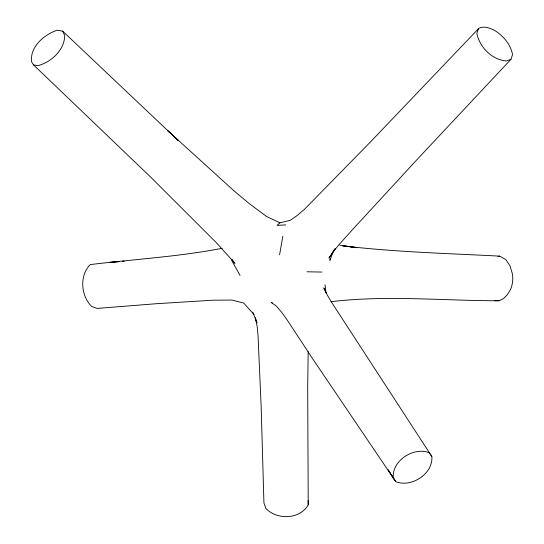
<?xml version="1.0" encoding="UTF-8"?>
<svg xmlns="http://www.w3.org/2000/svg" width="544" height="544" viewBox="0 0 544 544"><rect width="100%" height="100%" fill="white"/><g stroke="black" fill="none" stroke-linecap="round" stroke-linejoin="round"><path stroke-width="0.82" d="M252.804 312.154L256.972 322.83L255.252 317.784L257.142 326.176L257.985 334.784L261.147 406.184L263.928 502.935L265.907 508.531C277.154 520.166 299.839 519.568 308.217 504.893L307.7 387.811L308.183 351.587M330.004 258.747L329.936 260.42L332.738 252.647L335.233 248.642M240.047 275.427L232.315 261.576L232.444 259.937M279.589 254.782L282.798 236.375M478.373 28.839L476.864 33.517C479.747 47.389 491.98 59.813 506.396 60.962L511.006 59.282L512.557 54.502C510.639 44.628 503.73 36.448 495.53 30.974A24.929 12.124 43.3 0 0 478.373 28.839L371.423 140.944L304.246 209.535L297.378 215.349L290.265 220.32L279.922 222.816L277.025 225.413L285.763 224.89M335.131 248.669L328.964 258.108L333.608 251.246L339.272 244.358L352.022 230.173L417.989 158.549L511.006 59.282M331.058 301.702C386.818 294.957 443.19 300.818 499.181 300.75L503.438 298.649L507.307 294.732L510.292 289.891A19.006 12.662 -87.8 0 0 512.38 273.87L510.061 265.975L505.832 259.583L499.569 256.122C447.216 253.388 394.692 252.076 342.598 245.813L356.483 247.656L339.728 245.147M497.991 256.557L499.569 256.122M222.204 248.282C178.65 256.741 134.205 259.223 90.243 264.588C79.302 275.672 80.791 295.705 91.63 306.408L97.165 308.428L155.645 303.77L212.908 300.186L231.819 300.05L243.664 303.015L254.096 314.636M114.24 262.004L109.847 262.392L119.034 261.644M115.056 261.943L119.143 261.616M307.061 271.782L321.898 272.068M494.476 300.669L499.181 300.75M351.22 246.949L356.483 247.656M279.922 222.816L266.574 216.485L249.206 203.585L233.995 190.835L167.906 130.839L178.187 140.488L62.642 31.137L57.161 30.219C44.112 34.598 30.015 46.662 31.464 61.649L33.436 64.824L151.681 178.072L216.308 242.644L235.015 263.378L231.662 259.318L232.315 261.576M33.436 64.824L37.883 65.674C51.333 62.2 64.512 50.034 64.729 35.496L62.642 31.137M272.68 303.124L271.238 302.505L276.175 305.905L281.452 312.032L286.906 319.573L312.657 358.775L395.774 481.664C411.237 487.988 433.452 473.77 431.827 456.477L331.452 302.09L327.277 295.018L323.857 287.905L326.087 293.012L324.999 284.723M393.292 478.013L395.774 481.664L388.144 469.819L393.292 478.013C391.578 460.686 413.882 446.454 429.338 452.778L431.827 456.477M308.176 500.698L308.217 504.893M124.046 261.236L122.373 261.372L124.046 261.236"/></g></svg>
